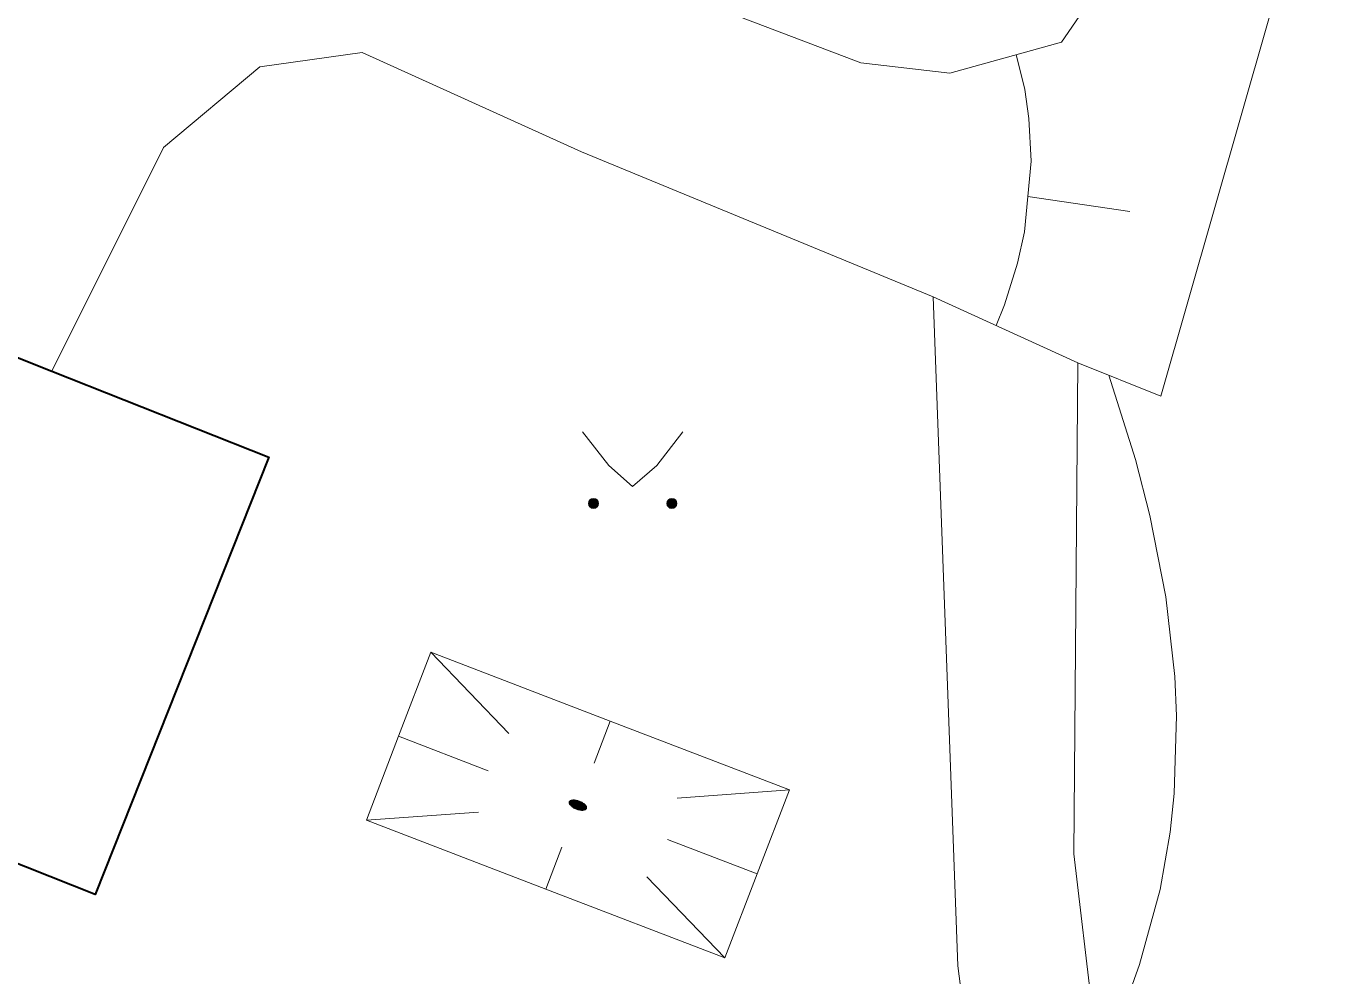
# Model space of a CAD drawing. Extents: x 1000 to 4000, y -5000 to -1000.
# Drawn here: x 1555.3 to 1580.39, y -4145.73 to -4127.3 of the extents above; entities that cross this region are included whole.
import ezdxf

# ---------------------------------------------------------------- set-up
doc = ezdxf.new("R2010")
doc.units = 0
doc.header["$MEASUREMENT"] = 0
for name, color, linetype in [('СЛОЙ_24', 7, 'CONTINUOUS'), ('СЛОЙ_41', 7, 'CONTINUOUS'), ('СЛОЙ_50', 7, 'CONTINUOUS'), ('СЛОЙ_6', 7, 'CONTINUOUS'), ('СЛОЙ_7', 7, 'CONTINUOUS')]:
    doc.layers.add(name, color=color, linetype=linetype)

msp = doc.modelspace()

# ---------------------------------------------------------------- linework, layer by layer
at = {"layer": 'СЛОЙ_24', "color": 253, "linetype": 'Continuous', "lineweight": 0}
for points in [[(1575.712, -4133.839), (1577.317, -4134.481), (1585.102, -4107.306), (1585.503, -4106.101), (1586.466, -4105.218), (1587.47, -4104.777)], [(1560.854, -4118.641), (1560.63, -4120.239), (1561.106, -4121.716), (1561.868, -4122.84), (1563.794, -4124.967), (1566.764, -4126.212), (1571.499, -4128.018), (1573.224, -4128.219), (1575.391, -4127.617), (1576.635, -4125.81)], [(1555.803, -4133.995), (1557.969, -4129.662), (1559.843, -4128.099), (1561.828, -4127.817), (1566.082, -4129.744), (1572.903, -4132.554)], [(1572.903, -4132.554), (1575.712, -4133.839)], [(1575.07, -4158.613), (1573.385, -4145.527), (1572.903, -4132.554)], [(1577.478, -4158.934), (1575.632, -4143.359), (1575.712, -4133.839)]]:
    msp.add_lwpolyline(points, dxfattribs=at)
at = {"layer": 'СЛОЙ_41', "color": 253, "linetype": 'Continuous', "lineweight": 0}
for p, q in [((1566.1, -4135.175), (1566.61, -4135.825)), ((1568.05, -4135.175), (1567.54, -4135.825)), ((1566.61, -4135.825), (1567.07, -4136.235)), ((1567.54, -4135.825), (1567.07, -4136.235))]:
    msp.add_line(p, q, dxfattribs=at)
for centre in [(1566.314, -4136.563), (1567.835, -4136.563)]:
    msp.add_circle(centre, 0.0976, dxfattribs=at)
for points in [[(1566.218, -4136.582), (1566.216, -4136.563), (1566.218, -4136.544)], [(1566.223, -4136.6), (1566.218, -4136.544), (1566.223, -4136.526)], [(1566.218, -4136.582), (1566.218, -4136.544), (1566.223, -4136.6)], [(1566.232, -4136.617), (1566.223, -4136.526), (1566.232, -4136.509)], [(1566.223, -4136.6), (1566.223, -4136.526), (1566.232, -4136.617)], [(1566.245, -4136.632), (1566.232, -4136.509), (1566.245, -4136.494)], [(1566.232, -4136.617), (1566.232, -4136.509), (1566.245, -4136.632)], [(1566.259, -4136.644), (1566.245, -4136.494), (1566.259, -4136.482)], [(1566.245, -4136.632), (1566.245, -4136.494), (1566.259, -4136.644)], [(1566.276, -4136.653), (1566.259, -4136.482), (1566.276, -4136.473)], [(1566.259, -4136.644), (1566.259, -4136.482), (1566.276, -4136.653)], [(1566.295, -4136.659), (1566.276, -4136.473), (1566.295, -4136.467)], [(1566.276, -4136.653), (1566.276, -4136.473), (1566.295, -4136.659)], [(1566.314, -4136.661), (1566.295, -4136.467), (1566.314, -4136.465)], [(1566.295, -4136.659), (1566.295, -4136.467), (1566.314, -4136.661)], [(1567.739, -4136.582), (1567.737, -4136.563), (1567.739, -4136.544)], [(1567.744, -4136.6), (1567.739, -4136.544), (1567.744, -4136.526)], [(1567.739, -4136.582), (1567.739, -4136.544), (1567.744, -4136.6)], [(1567.753, -4136.617), (1567.744, -4136.526), (1567.753, -4136.509)], [(1567.744, -4136.6), (1567.744, -4136.526), (1567.753, -4136.617)], [(1567.766, -4136.632), (1567.753, -4136.509), (1567.766, -4136.494)], [(1567.753, -4136.617), (1567.753, -4136.509), (1567.766, -4136.632)], [(1567.78, -4136.644), (1567.766, -4136.494), (1567.78, -4136.482)], [(1567.766, -4136.632), (1567.766, -4136.494), (1567.78, -4136.644)], [(1567.797, -4136.653), (1567.78, -4136.482), (1567.797, -4136.473)], [(1567.78, -4136.644), (1567.78, -4136.482), (1567.797, -4136.653)], [(1567.816, -4136.659), (1567.797, -4136.473), (1567.816, -4136.467)], [(1567.797, -4136.653), (1567.797, -4136.473), (1567.816, -4136.659)], [(1567.835, -4136.661), (1567.816, -4136.467), (1567.835, -4136.465)], [(1567.816, -4136.659), (1567.816, -4136.467), (1567.835, -4136.661)]]:
    msp.add_solid(points, dxfattribs=at)
at = {"layer": 'СЛОЙ_41', "color": 253, "linetype": 'Continuous', "lineweight": 0, "extrusion": (0, 0, -1)}
for points in [[(-1566.314, -4136.661), (-1566.314, -4136.465), (-1566.333, -4136.659)], [(-1566.333, -4136.659), (-1566.314, -4136.465), (-1566.333, -4136.467)], [(-1566.333, -4136.659), (-1566.333, -4136.467), (-1566.351, -4136.653)], [(-1566.351, -4136.653), (-1566.333, -4136.467), (-1566.351, -4136.473)], [(-1566.351, -4136.653), (-1566.351, -4136.473), (-1566.368, -4136.644)], [(-1566.368, -4136.644), (-1566.351, -4136.473), (-1566.368, -4136.482)], [(-1566.368, -4136.644), (-1566.368, -4136.482), (-1566.383, -4136.632)], [(-1566.383, -4136.632), (-1566.368, -4136.482), (-1566.383, -4136.494)], [(-1566.383, -4136.632), (-1566.383, -4136.494), (-1566.395, -4136.617)], [(-1566.395, -4136.617), (-1566.383, -4136.494), (-1566.395, -4136.509)], [(-1566.395, -4136.617), (-1566.395, -4136.509), (-1566.404, -4136.6)], [(-1566.404, -4136.6), (-1566.395, -4136.509), (-1566.404, -4136.526)], [(-1566.404, -4136.6), (-1566.404, -4136.526), (-1566.409, -4136.582)], [(-1566.409, -4136.582), (-1566.404, -4136.526), (-1566.409, -4136.544)], [(-1566.409, -4136.582), (-1566.409, -4136.544), (-1566.411, -4136.563)], [(-1567.835, -4136.661), (-1567.835, -4136.465), (-1567.854, -4136.659)], [(-1567.854, -4136.659), (-1567.835, -4136.465), (-1567.854, -4136.467)], [(-1567.854, -4136.659), (-1567.854, -4136.467), (-1567.872, -4136.653)], [(-1567.872, -4136.653), (-1567.854, -4136.467), (-1567.872, -4136.473)], [(-1567.872, -4136.653), (-1567.872, -4136.473), (-1567.889, -4136.644)], [(-1567.889, -4136.644), (-1567.872, -4136.473), (-1567.889, -4136.482)], [(-1567.889, -4136.644), (-1567.889, -4136.482), (-1567.904, -4136.632)], [(-1567.904, -4136.632), (-1567.889, -4136.482), (-1567.904, -4136.494)], [(-1567.904, -4136.632), (-1567.904, -4136.494), (-1567.916, -4136.617)], [(-1567.916, -4136.617), (-1567.904, -4136.494), (-1567.916, -4136.509)], [(-1567.916, -4136.617), (-1567.916, -4136.509), (-1567.925, -4136.6)], [(-1567.925, -4136.6), (-1567.916, -4136.509), (-1567.925, -4136.526)], [(-1567.925, -4136.6), (-1567.925, -4136.526), (-1567.93, -4136.582)], [(-1567.93, -4136.582), (-1567.925, -4136.526), (-1567.93, -4136.544)], [(-1567.93, -4136.582), (-1567.93, -4136.544), (-1567.932, -4136.563)]]:
    msp.add_solid(points, dxfattribs=at)
at = {"layer": 'СЛОЙ_50', "color": 253, "linetype": 'Continuous', "lineweight": 0}
for points in [[(1574.516, -4127.86), (1574.682, -4128.539), (1574.76, -4129.095), (1574.803, -4129.924), (1574.74, -4130.611), (1574.678, -4131.299), (1574.542, -4131.906), (1574.286, -4132.71), (1574.125, -4133.111), (1574.124, -4133.113)], [(1574.74, -4130.611), (1576.719, -4130.902)], [(1576.561, -4146.47), (1576.909, -4145.507), (1577.305, -4144.051), (1577.5, -4142.935), (1577.58, -4142.188), (1577.624, -4140.683), (1577.59, -4139.922), (1577.416, -4138.377), (1577.107, -4136.794), (1576.83, -4135.714), (1576.31, -4134.078)]]:
    msp.add_lwpolyline(points, dxfattribs=at)
at = {"layer": 'СЛОЙ_6', "color": 253, "linetype": 'Continuous', "lineweight": 40}
for points in [[(1560.854, -4118.641), (1553.434, -4115.7), (1550.799, -4122.346), (1550.209, -4123.833), (1549.024, -4126.822), (1547.935, -4126.39), (1546.398, -4130.265), (1554.198, -4133.358), (1555.803, -4133.995)], [(1555.803, -4133.995), (1560.013, -4135.664), (1556.649, -4144.148), (1545.486, -4139.721)]]:
    msp.add_lwpolyline(points, dxfattribs=at)
at = {"layer": 'СЛОЙ_7', "color": 253, "linetype": 'Continuous', "lineweight": 0}
for p, q in [((1562.533, -4141.078), (1563.157, -4139.449)), ((1563.157, -4139.449), (1564.67, -4141.023)), ((1563.157, -4139.449), (1566.638, -4140.785)), ((1566.638, -4140.785), (1566.325, -4141.602)), ((1566.638, -4140.785), (1570.113, -4142.119)), ((1561.909, -4142.706), (1562.533, -4141.078)), ((1562.533, -4141.078), (1564.272, -4141.746)), ((1570.113, -4142.119), (1567.937, -4142.276)), ((1569.487, -4143.748), (1570.113, -4142.119)), ((1566.177, -4142.478), (1566.177, -4142.478)), ((1561.909, -4142.706), (1564.084, -4142.553)), ((1561.909, -4142.706), (1565.388, -4144.041)), ((1565.388, -4144.041), (1565.698, -4143.227)), ((1569.487, -4143.748), (1567.75, -4143.08)), ((1568.862, -4145.373), (1567.349, -4143.805)), ((1568.862, -4145.373), (1569.487, -4143.748)), ((1565.388, -4144.041), (1568.862, -4145.373))]:
    msp.add_line(p, q, dxfattribs=at)
for centre, radius, start, end in [((1565.882, -4142.364), 0.0419, 159.3744, 182.3985), ((1565.899, -4142.363), 0.0583, 182.7087, 201.192), ((1565.882, -4142.365), 0.0419, 135.6082, 158.6323), ((1565.932, -4142.351), 0.0937, 201.0548, 214.536), ((1565.894, -4142.377), 0.0583, 116.8147, 135.2981), ((1565.977, -4142.32), 0.148, 214.3413, 224.2702), ((1565.91, -4142.408), 0.0937, 103.4707, 116.952), ((1566.026, -4142.273), 0.216, 224.1325, 231.8479), ((1565.923, -4142.461), 0.148, 93.7365, 103.6654), ((1566.07, -4142.219), 0.286, 231.7598, 238.1546), ((1565.928, -4142.529), 0.216, 86.1588, 93.8743), ((1566.1, -4142.169), 0.344, 238.0957, 243.7488), ((1565.924, -4142.599), 0.286, 79.8521, 86.2469), ((1566.115, -4142.14), 0.377, 243.7044, 249.0234), ((1565.914, -4142.656), 0.344, 74.2579, 79.911), ((1565.905, -4142.687), 0.377, 68.9833, 74.3024), ((1565.905, -4142.687), 0.377, 63.7044, 69.0234), ((1565.92, -4142.658), 0.344, 58.0957, 63.7488), ((1565.951, -4142.609), 0.286, 51.7598, 58.1546), ((1565.995, -4142.554), 0.216, 44.1325, 51.8479), ((1566.044, -4142.507), 0.148, 34.3413, 44.2702), ((1566.089, -4142.477), 0.0937, 21.0548, 34.536), ((1566.139, -4142.463), 0.0419, 315.6082, 338.6323), ((1566.122, -4142.464), 0.0583, 2.7087, 21.192), ((1566.138, -4142.463), 0.0419, 339.3744, 2.3985), ((1566.115, -4142.14), 0.377, 248.9833, 254.3024), ((1566.107, -4142.172), 0.344, 254.2579, 259.911), ((1566.097, -4142.229), 0.286, 259.8521, 266.2469), ((1566.093, -4142.299), 0.216, 266.1588, 273.8743), ((1566.098, -4142.367), 0.148, 273.7365, 283.6654), ((1566.111, -4142.42), 0.0937, 283.4707, 296.952), ((1566.127, -4142.451), 0.0583, 296.8147, 315.2981)]:
    msp.add_arc(centre, radius, start, end, dxfattribs=at)
for points in [[(1565.841, -4142.368), (1565.84, -4142.363), (1565.841, -4142.361)], [(1565.84, -4142.366), (1565.84, -4142.366), (1565.84, -4142.363)], [(1565.84, -4142.366), (1565.84, -4142.363), (1565.841, -4142.368)], [(1565.842, -4142.375), (1565.841, -4142.357), (1565.842, -4142.355)], [(1565.841, -4142.372), (1565.841, -4142.359), (1565.841, -4142.357)], [(1565.841, -4142.372), (1565.841, -4142.357), (1565.841, -4142.373)], [(1565.841, -4142.373), (1565.841, -4142.357), (1565.841, -4142.357)], [(1565.841, -4142.373), (1565.841, -4142.357), (1565.842, -4142.375)], [(1565.841, -4142.37), (1565.841, -4142.361), (1565.841, -4142.359)], [(1565.841, -4142.37), (1565.841, -4142.359), (1565.841, -4142.37)], [(1565.841, -4142.37), (1565.841, -4142.359), (1565.841, -4142.359)], [(1565.841, -4142.37), (1565.841, -4142.359), (1565.841, -4142.372)], [(1565.841, -4142.368), (1565.841, -4142.361), (1565.841, -4142.368)], [(1565.841, -4142.368), (1565.841, -4142.361), (1565.841, -4142.361)], [(1565.841, -4142.368), (1565.841, -4142.361), (1565.841, -4142.37)], [(1565.843, -4142.379), (1565.842, -4142.353), (1565.843, -4142.351)], [(1565.842, -4142.377), (1565.842, -4142.355), (1565.842, -4142.353)], [(1565.842, -4142.377), (1565.842, -4142.353), (1565.842, -4142.377)], [(1565.842, -4142.377), (1565.842, -4142.353), (1565.842, -4142.353)], [(1565.842, -4142.377), (1565.842, -4142.353), (1565.843, -4142.379)], [(1565.842, -4142.375), (1565.842, -4142.355), (1565.842, -4142.375)], [(1565.842, -4142.375), (1565.842, -4142.355), (1565.842, -4142.355)], [(1565.842, -4142.375), (1565.842, -4142.355), (1565.842, -4142.377)], [(1565.843, -4142.382), (1565.843, -4142.351), (1565.843, -4142.349)], [(1565.843, -4142.382), (1565.843, -4142.349), (1565.844, -4142.382)], [(1565.844, -4142.382), (1565.843, -4142.349), (1565.844, -4142.349)], [(1565.843, -4142.379), (1565.843, -4142.351), (1565.843, -4142.38)], [(1565.843, -4142.38), (1565.843, -4142.351), (1565.843, -4142.351)], [(1565.843, -4142.38), (1565.843, -4142.351), (1565.843, -4142.382)], [(1565.845, -4142.387), (1565.844, -4142.347), (1565.845, -4142.345)], [(1565.844, -4142.384), (1565.844, -4142.349), (1565.844, -4142.347)], [(1565.844, -4142.384), (1565.844, -4142.347), (1565.844, -4142.385)], [(1565.844, -4142.385), (1565.844, -4142.347), (1565.844, -4142.347)], [(1565.844, -4142.385), (1565.844, -4142.347), (1565.845, -4142.387)], [(1565.844, -4142.382), (1565.844, -4142.349), (1565.844, -4142.384)], [(1565.846, -4142.389), (1565.845, -4142.345), (1565.846, -4142.343)], [(1565.845, -4142.387), (1565.845, -4142.345), (1565.845, -4142.387)], [(1565.845, -4142.387), (1565.845, -4142.345), (1565.845, -4142.345)], [(1565.845, -4142.387), (1565.845, -4142.345), (1565.846, -4142.389)], [(1565.847, -4142.392), (1565.846, -4142.343), (1565.847, -4142.341)], [(1565.846, -4142.389), (1565.846, -4142.343), (1565.846, -4142.389)], [(1565.846, -4142.389), (1565.846, -4142.343), (1565.846, -4142.343)], [(1565.846, -4142.389), (1565.846, -4142.343), (1565.847, -4142.392)], [(1565.847, -4142.392), (1565.847, -4142.341), (1565.848, -4142.392)], [(1565.848, -4142.392), (1565.847, -4142.341), (1565.848, -4142.341)], [(1565.849, -4142.394), (1565.848, -4142.341), (1565.849, -4142.34)], [(1565.848, -4142.392), (1565.848, -4142.341), (1565.849, -4142.394)], [(1565.85, -4142.397), (1565.849, -4142.339), (1565.85, -4142.338)], [(1565.849, -4142.394), (1565.849, -4142.34), (1565.849, -4142.339)], [(1565.849, -4142.394), (1565.849, -4142.339), (1565.85, -4142.397)], [(1565.849, -4142.394), (1565.849, -4142.34), (1565.849, -4142.394)], [(1565.852, -4142.399), (1565.85, -4142.338), (1565.852, -4142.336)], [(1565.85, -4142.397), (1565.85, -4142.338), (1565.85, -4142.397)], [(1565.85, -4142.397), (1565.85, -4142.338), (1565.85, -4142.338)], [(1565.85, -4142.397), (1565.85, -4142.338), (1565.852, -4142.399)], [(1565.853, -4142.402), (1565.852, -4142.336), (1565.853, -4142.335)], [(1565.852, -4142.399), (1565.852, -4142.336), (1565.852, -4142.399)], [(1565.852, -4142.399), (1565.852, -4142.336), (1565.852, -4142.336)], [(1565.852, -4142.399), (1565.852, -4142.336), (1565.853, -4142.402)], [(1565.855, -4142.404), (1565.853, -4142.334), (1565.855, -4142.333)], [(1565.853, -4142.402), (1565.853, -4142.335), (1565.853, -4142.334)], [(1565.853, -4142.402), (1565.853, -4142.334), (1565.855, -4142.404)], [(1565.853, -4142.402), (1565.853, -4142.335), (1565.853, -4142.402)], [(1565.857, -4142.407), (1565.855, -4142.333), (1565.857, -4142.332)], [(1565.855, -4142.404), (1565.855, -4142.333), (1565.855, -4142.405)], [(1565.855, -4142.405), (1565.855, -4142.333), (1565.855, -4142.333)], [(1565.855, -4142.405), (1565.855, -4142.333), (1565.857, -4142.407)], [(1565.859, -4142.409), (1565.857, -4142.331), (1565.859, -4142.33)], [(1565.857, -4142.407), (1565.857, -4142.332), (1565.857, -4142.331)], [(1565.857, -4142.407), (1565.857, -4142.331), (1565.859, -4142.409)], [(1565.857, -4142.407), (1565.857, -4142.332), (1565.857, -4142.407)], [(1565.861, -4142.412), (1565.859, -4142.33), (1565.861, -4142.329)], [(1565.859, -4142.409), (1565.859, -4142.33), (1565.859, -4142.41)], [(1565.859, -4142.41), (1565.859, -4142.33), (1565.859, -4142.33)], [(1565.859, -4142.41), (1565.859, -4142.33), (1565.861, -4142.412)], [(1565.863, -4142.415), (1565.861, -4142.329), (1565.863, -4142.327)], [(1565.861, -4142.412), (1565.861, -4142.329), (1565.861, -4142.412)], [(1565.861, -4142.412), (1565.861, -4142.329), (1565.861, -4142.329)], [(1565.861, -4142.412), (1565.861, -4142.329), (1565.863, -4142.415)], [(1565.865, -4142.417), (1565.863, -4142.327), (1565.865, -4142.326)], [(1565.863, -4142.415), (1565.863, -4142.327), (1565.863, -4142.415)], [(1565.863, -4142.415), (1565.863, -4142.327), (1565.863, -4142.327)], [(1565.863, -4142.415), (1565.863, -4142.327), (1565.865, -4142.417)], [(1565.867, -4142.42), (1565.865, -4142.326), (1565.867, -4142.325)], [(1565.865, -4142.417), (1565.865, -4142.326), (1565.865, -4142.417)], [(1565.865, -4142.417), (1565.865, -4142.326), (1565.865, -4142.326)], [(1565.865, -4142.417), (1565.865, -4142.326), (1565.867, -4142.42)], [(1565.869, -4142.422), (1565.867, -4142.325), (1565.869, -4142.324)], [(1565.867, -4142.42), (1565.867, -4142.325), (1565.867, -4142.42)], [(1565.867, -4142.42), (1565.867, -4142.325), (1565.867, -4142.325)], [(1565.867, -4142.42), (1565.867, -4142.325), (1565.869, -4142.422)], [(1565.87, -4142.422), (1565.869, -4142.324), (1565.87, -4142.323)], [(1565.869, -4142.422), (1565.869, -4142.324), (1565.87, -4142.422)], [(1565.872, -4142.425), (1565.87, -4142.323), (1565.872, -4142.322)], [(1565.87, -4142.422), (1565.87, -4142.323), (1565.872, -4142.425)], [(1565.874, -4142.427), (1565.872, -4142.322), (1565.874, -4142.321)], [(1565.872, -4142.425), (1565.872, -4142.322), (1565.872, -4142.425)], [(1565.872, -4142.425), (1565.872, -4142.322), (1565.872, -4142.322)], [(1565.872, -4142.425), (1565.872, -4142.322), (1565.874, -4142.427)], [(1565.874, -4142.427), (1565.874, -4142.321), (1565.875, -4142.427)], [(1565.875, -4142.427), (1565.874, -4142.321), (1565.875, -4142.321)], [(1565.877, -4142.43), (1565.875, -4142.321), (1565.877, -4142.32)], [(1565.875, -4142.427), (1565.875, -4142.321), (1565.877, -4142.43)], [(1565.88, -4142.432), (1565.877, -4142.32), (1565.88, -4142.319)], [(1565.877, -4142.43), (1565.877, -4142.32), (1565.877, -4142.43)], [(1565.877, -4142.43), (1565.877, -4142.32), (1565.877, -4142.32)], [(1565.877, -4142.43), (1565.877, -4142.32), (1565.88, -4142.432)], [(1565.88, -4142.432), (1565.88, -4142.319), (1565.88, -4142.433)], [(1565.88, -4142.433), (1565.88, -4142.319), (1565.88, -4142.319)], [(1565.88, -4142.433), (1565.88, -4142.319), (1565.882, -4142.435)], [(1565.882, -4142.435), (1565.88, -4142.319), (1565.882, -4142.319)], [(1565.883, -4142.435), (1565.882, -4142.319), (1565.883, -4142.318)], [(1565.882, -4142.435), (1565.882, -4142.319), (1565.883, -4142.435)], [(1565.883, -4142.435), (1565.883, -4142.318), (1565.885, -4142.437)], [(1565.885, -4142.437), (1565.883, -4142.318), (1565.885, -4142.318)], [(1565.885, -4142.437), (1565.885, -4142.318), (1565.886, -4142.438)], [(1565.886, -4142.438), (1565.885, -4142.318), (1565.886, -4142.318)], [(1565.888, -4142.44), (1565.886, -4142.318), (1565.888, -4142.317)], [(1565.886, -4142.438), (1565.886, -4142.318), (1565.888, -4142.44)], [(1565.891, -4142.442), (1565.888, -4142.317), (1565.891, -4142.316)], [(1565.888, -4142.44), (1565.888, -4142.317), (1565.888, -4142.44)], [(1565.888, -4142.44), (1565.888, -4142.317), (1565.888, -4142.317)], [(1565.888, -4142.44), (1565.888, -4142.317), (1565.891, -4142.442)], [(1565.891, -4142.442), (1565.891, -4142.316), (1565.891, -4142.442)], [(1565.891, -4142.442), (1565.891, -4142.316), (1565.891, -4142.316)], [(1565.891, -4142.442), (1565.891, -4142.316), (1565.894, -4142.445)], [(1565.894, -4142.445), (1565.891, -4142.316), (1565.894, -4142.316)], [(1565.894, -4142.445), (1565.894, -4142.316), (1565.895, -4142.445)], [(1565.895, -4142.445), (1565.894, -4142.316), (1565.895, -4142.316)], [(1565.897, -4142.447), (1565.895, -4142.316), (1565.897, -4142.315)], [(1565.895, -4142.445), (1565.895, -4142.316), (1565.897, -4142.447)], [(1565.897, -4142.447), (1565.897, -4142.315), (1565.898, -4142.447)], [(1565.898, -4142.447), (1565.897, -4142.315), (1565.898, -4142.315)], [(1565.901, -4142.449), (1565.898, -4142.315), (1565.901, -4142.314)], [(1565.898, -4142.447), (1565.898, -4142.315), (1565.901, -4142.449)], [(1565.901, -4142.449), (1565.901, -4142.314), (1565.901, -4142.45)], [(1565.901, -4142.45), (1565.901, -4142.314), (1565.901, -4142.314)], [(1565.901, -4142.45), (1565.901, -4142.314), (1565.904, -4142.452)], [(1565.904, -4142.452), (1565.901, -4142.314), (1565.904, -4142.314)], [(1565.904, -4142.452), (1565.904, -4142.314), (1565.904, -4142.452)], [(1565.904, -4142.452), (1565.904, -4142.314), (1565.904, -4142.314)], [(1565.904, -4142.452), (1565.904, -4142.314), (1565.907, -4142.454)], [(1565.907, -4142.454), (1565.904, -4142.314), (1565.907, -4142.314)], [(1565.907, -4142.454), (1565.907, -4142.314), (1565.908, -4142.454)], [(1565.908, -4142.454), (1565.907, -4142.314), (1565.908, -4142.314)], [(1565.911, -4142.457), (1565.908, -4142.314), (1565.911, -4142.313)], [(1565.908, -4142.454), (1565.908, -4142.314), (1565.911, -4142.457)], [(1565.911, -4142.457), (1565.911, -4142.313), (1565.911, -4142.457)], [(1565.911, -4142.457), (1565.911, -4142.313), (1565.911, -4142.313)], [(1565.911, -4142.457), (1565.911, -4142.313), (1565.914, -4142.459)], [(1565.914, -4142.459), (1565.911, -4142.313), (1565.914, -4142.313)], [(1565.914, -4142.459), (1565.914, -4142.313), (1565.915, -4142.459)], [(1565.915, -4142.459), (1565.914, -4142.313), (1565.915, -4142.313)], [(1565.915, -4142.459), (1565.915, -4142.313), (1565.918, -4142.461)], [(1565.918, -4142.461), (1565.915, -4142.313), (1565.918, -4142.313)], [(1565.918, -4142.461), (1565.918, -4142.313), (1565.918, -4142.461)], [(1565.918, -4142.461), (1565.918, -4142.313), (1565.918, -4142.313)], [(1565.918, -4142.461), (1565.918, -4142.313), (1565.922, -4142.463)], [(1565.922, -4142.463), (1565.918, -4142.313), (1565.922, -4142.313)], [(1565.922, -4142.463), (1565.922, -4142.313), (1565.922, -4142.464)], [(1565.922, -4142.464), (1565.922, -4142.313), (1565.922, -4142.313)], [(1565.922, -4142.464), (1565.922, -4142.313), (1565.925, -4142.466)], [(1565.925, -4142.466), (1565.922, -4142.313), (1565.925, -4142.313)], [(1565.925, -4142.466), (1565.925, -4142.313), (1565.926, -4142.466)], [(1565.926, -4142.466), (1565.925, -4142.313), (1565.926, -4142.313)], [(1565.926, -4142.466), (1565.926, -4142.313), (1565.929, -4142.468)], [(1565.929, -4142.468), (1565.926, -4142.313), (1565.929, -4142.313)], [(1565.929, -4142.468), (1565.929, -4142.313), (1565.929, -4142.468)], [(1565.929, -4142.468), (1565.929, -4142.313), (1565.929, -4142.313)], [(1565.929, -4142.468), (1565.929, -4142.313), (1565.933, -4142.47)], [(1565.933, -4142.47), (1565.933, -4142.313), (1565.933, -4142.47)], [(1565.933, -4142.47), (1565.933, -4142.313), (1565.937, -4142.472)], [(1565.937, -4142.472), (1565.937, -4142.313), (1565.937, -4142.472)], [(1565.937, -4142.472), (1565.937, -4142.313), (1565.94, -4142.474)], [(1565.94, -4142.474), (1565.94, -4142.313), (1565.941, -4142.474)], [(1565.941, -4142.474), (1565.941, -4142.313), (1565.944, -4142.476)], [(1565.944, -4142.476), (1565.944, -4142.313), (1565.945, -4142.476)], [(1565.945, -4142.476), (1565.945, -4142.313), (1565.948, -4142.478)], [(1565.948, -4142.478), (1565.948, -4142.314), (1565.949, -4142.478)], [(1565.949, -4142.478), (1565.949, -4142.314), (1565.952, -4142.48)], [(1565.952, -4142.48), (1565.952, -4142.314), (1565.953, -4142.48)], [(1565.953, -4142.48), (1565.953, -4142.314), (1565.956, -4142.482)], [(1565.956, -4142.482), (1565.956, -4142.314), (1565.957, -4142.482)], [(1565.957, -4142.482), (1565.957, -4142.314), (1565.961, -4142.484)], [(1565.961, -4142.484), (1565.961, -4142.315), (1565.961, -4142.484)], [(1565.961, -4142.484), (1565.961, -4142.315), (1565.965, -4142.486)], [(1565.965, -4142.486), (1565.965, -4142.315), (1565.965, -4142.486)], [(1565.965, -4142.486), (1565.965, -4142.315), (1565.969, -4142.487)], [(1565.969, -4142.487), (1565.969, -4142.316), (1565.969, -4142.488)], [(1565.969, -4142.488), (1565.969, -4142.316), (1565.973, -4142.489)], [(1565.973, -4142.489), (1565.973, -4142.317), (1565.973, -4142.489)], [(1565.973, -4142.489), (1565.973, -4142.317), (1565.977, -4142.491)], [(1565.977, -4142.491), (1565.977, -4142.318), (1565.977, -4142.491)], [(1565.977, -4142.491), (1565.977, -4142.318), (1565.981, -4142.492)], [(1565.981, -4142.492), (1565.981, -4142.318), (1565.982, -4142.493)], [(1565.982, -4142.493), (1565.982, -4142.318), (1565.986, -4142.494)], [(1565.986, -4142.494), (1565.986, -4142.319), (1565.986, -4142.494)], [(1565.986, -4142.494), (1565.986, -4142.319), (1565.99, -4142.496)], [(1565.99, -4142.496), (1565.99, -4142.32), (1565.99, -4142.496)], [(1565.99, -4142.496), (1565.99, -4142.32), (1565.994, -4142.497)], [(1565.994, -4142.497), (1565.994, -4142.321), (1565.994, -4142.497)], [(1565.994, -4142.497), (1565.994, -4142.321), (1565.998, -4142.498)], [(1565.998, -4142.498), (1565.998, -4142.322), (1565.999, -4142.499)], [(1565.999, -4142.499), (1565.999, -4142.322), (1566.003, -4142.5)], [(1566.003, -4142.5), (1566.003, -4142.323), (1566.003, -4142.5)], [(1566.003, -4142.5), (1566.003, -4142.323), (1566.007, -4142.501)], [(1566.007, -4142.501), (1566.007, -4142.324), (1566.007, -4142.501)], [(1566.007, -4142.501), (1566.007, -4142.325), (1566.011, -4142.502)], [(1566.011, -4142.502), (1566.011, -4142.326), (1566.012, -4142.503)], [(1566.012, -4142.503), (1566.012, -4142.326), (1566.015, -4142.504)], [(1566.015, -4142.504), (1566.015, -4142.327), (1566.016, -4142.504)], [(1566.016, -4142.504), (1566.016, -4142.327), (1566.02, -4142.505)], [(1566.02, -4142.505), (1566.02, -4142.328), (1566.02, -4142.505)], [(1566.02, -4142.505), (1566.02, -4142.328), (1566.024, -4142.506)], [(1566.024, -4142.506), (1566.024, -4142.33), (1566.024, -4142.506)], [(1566.024, -4142.506), (1566.024, -4142.33), (1566.028, -4142.507)], [(1566.028, -4142.507), (1566.028, -4142.331), (1566.029, -4142.507)], [(1566.029, -4142.507), (1566.029, -4142.331), (1566.033, -4142.508)], [(1566.033, -4142.508), (1566.033, -4142.333), (1566.033, -4142.508)], [(1566.033, -4142.508), (1566.033, -4142.333), (1566.037, -4142.509)], [(1566.037, -4142.509), (1566.037, -4142.334), (1566.037, -4142.509)], [(1566.037, -4142.509), (1566.037, -4142.334), (1566.041, -4142.51)], [(1566.041, -4142.51), (1566.041, -4142.336), (1566.041, -4142.51)], [(1566.041, -4142.51), (1566.041, -4142.336), (1566.045, -4142.51)], [(1566.045, -4142.51), (1566.045, -4142.337), (1566.046, -4142.51)], [(1566.046, -4142.51), (1566.046, -4142.338), (1566.049, -4142.511)], [(1566.049, -4142.511), (1566.049, -4142.339), (1566.05, -4142.511)], [(1566.05, -4142.511), (1566.05, -4142.339), (1566.054, -4142.512)], [(1566.054, -4142.512), (1566.054, -4142.341), (1566.054, -4142.512)], [(1566.054, -4142.512), (1566.054, -4142.341), (1566.058, -4142.512)], [(1566.058, -4142.512), (1566.058, -4142.343), (1566.058, -4142.512)], [(1566.058, -4142.512), (1566.058, -4142.343), (1566.062, -4142.513)], [(1566.062, -4142.513), (1566.062, -4142.345), (1566.062, -4142.513)], [(1566.062, -4142.513), (1566.062, -4142.345), (1566.066, -4142.513)], [(1566.066, -4142.513), (1566.066, -4142.346), (1566.066, -4142.513)], [(1566.066, -4142.513), (1566.066, -4142.347), (1566.07, -4142.514)], [(1566.07, -4142.514), (1566.07, -4142.348), (1566.07, -4142.514)], [(1566.07, -4142.514), (1566.07, -4142.349), (1566.074, -4142.514)], [(1566.074, -4142.514), (1566.074, -4142.35), (1566.074, -4142.514)], [(1566.074, -4142.514), (1566.074, -4142.351), (1566.078, -4142.515)], [(1566.078, -4142.515), (1566.078, -4142.352), (1566.078, -4142.515)], [(1566.078, -4142.515), (1566.078, -4142.353), (1566.082, -4142.515)], [(1566.082, -4142.515), (1566.082, -4142.354), (1566.082, -4142.515)], [(1566.082, -4142.515), (1566.082, -4142.355), (1566.086, -4142.515)], [(1566.086, -4142.515), (1566.086, -4142.356), (1566.086, -4142.515)], [(1566.086, -4142.515), (1566.086, -4142.357), (1566.089, -4142.515)], [(1566.089, -4142.515), (1566.089, -4142.359), (1566.09, -4142.515)], [(1566.09, -4142.515), (1566.09, -4142.359), (1566.093, -4142.515)]]:
    msp.add_solid(points, dxfattribs=at)
at = {"layer": 'СЛОЙ_7', "color": 253, "linetype": 'Continuous', "lineweight": 0, "extrusion": (0, 0, -1)}
for points in [[(-1565.933, -4142.47), (-1565.929, -4142.313), (-1565.933, -4142.313)], [(-1565.933, -4142.47), (-1565.933, -4142.313), (-1565.933, -4142.313)], [(-1565.937, -4142.472), (-1565.933, -4142.313), (-1565.937, -4142.313)], [(-1565.937, -4142.472), (-1565.937, -4142.313), (-1565.937, -4142.313)], [(-1565.94, -4142.474), (-1565.937, -4142.313), (-1565.94, -4142.313)], [(-1565.941, -4142.474), (-1565.94, -4142.313), (-1565.941, -4142.313)], [(-1565.944, -4142.476), (-1565.941, -4142.313), (-1565.944, -4142.313)], [(-1565.945, -4142.476), (-1565.944, -4142.313), (-1565.945, -4142.313)], [(-1565.948, -4142.478), (-1565.945, -4142.313), (-1565.948, -4142.314)], [(-1565.949, -4142.478), (-1565.948, -4142.314), (-1565.949, -4142.314)], [(-1565.952, -4142.48), (-1565.949, -4142.314), (-1565.952, -4142.314)], [(-1565.953, -4142.48), (-1565.952, -4142.314), (-1565.953, -4142.314)], [(-1565.956, -4142.482), (-1565.953, -4142.314), (-1565.956, -4142.314)], [(-1565.957, -4142.482), (-1565.956, -4142.314), (-1565.957, -4142.314)], [(-1565.961, -4142.484), (-1565.957, -4142.314), (-1565.961, -4142.315)], [(-1565.961, -4142.484), (-1565.961, -4142.315), (-1565.961, -4142.315)], [(-1565.965, -4142.486), (-1565.961, -4142.315), (-1565.965, -4142.315)], [(-1565.965, -4142.486), (-1565.965, -4142.315), (-1565.965, -4142.315)], [(-1565.969, -4142.487), (-1565.965, -4142.315), (-1565.969, -4142.316)], [(-1565.969, -4142.488), (-1565.969, -4142.316), (-1565.969, -4142.316)], [(-1565.973, -4142.489), (-1565.969, -4142.316), (-1565.973, -4142.317)], [(-1565.973, -4142.489), (-1565.973, -4142.317), (-1565.973, -4142.317)], [(-1565.977, -4142.491), (-1565.973, -4142.317), (-1565.977, -4142.318)], [(-1565.977, -4142.491), (-1565.977, -4142.318), (-1565.977, -4142.318)], [(-1565.981, -4142.492), (-1565.977, -4142.318), (-1565.981, -4142.318)], [(-1565.982, -4142.493), (-1565.981, -4142.318), (-1565.982, -4142.318)], [(-1565.986, -4142.494), (-1565.982, -4142.318), (-1565.986, -4142.319)], [(-1565.986, -4142.494), (-1565.986, -4142.319), (-1565.986, -4142.319)], [(-1565.99, -4142.496), (-1565.986, -4142.319), (-1565.99, -4142.32)], [(-1565.99, -4142.496), (-1565.99, -4142.32), (-1565.99, -4142.32)], [(-1565.994, -4142.497), (-1565.99, -4142.32), (-1565.994, -4142.321)], [(-1565.994, -4142.497), (-1565.994, -4142.321), (-1565.994, -4142.321)], [(-1565.998, -4142.498), (-1565.994, -4142.321), (-1565.998, -4142.322)], [(-1565.999, -4142.499), (-1565.998, -4142.322), (-1565.999, -4142.322)], [(-1566.003, -4142.5), (-1565.999, -4142.322), (-1566.003, -4142.323)], [(-1566.003, -4142.5), (-1566.003, -4142.323), (-1566.003, -4142.323)], [(-1566.007, -4142.501), (-1566.003, -4142.323), (-1566.007, -4142.324)], [(-1566.007, -4142.501), (-1566.007, -4142.324), (-1566.007, -4142.325)], [(-1566.011, -4142.502), (-1566.007, -4142.325), (-1566.011, -4142.326)], [(-1566.012, -4142.503), (-1566.011, -4142.326), (-1566.012, -4142.326)], [(-1566.015, -4142.504), (-1566.012, -4142.326), (-1566.015, -4142.327)], [(-1566.016, -4142.504), (-1566.015, -4142.327), (-1566.016, -4142.327)], [(-1566.02, -4142.505), (-1566.016, -4142.327), (-1566.02, -4142.328)], [(-1566.02, -4142.505), (-1566.02, -4142.328), (-1566.02, -4142.328)], [(-1566.024, -4142.506), (-1566.02, -4142.328), (-1566.024, -4142.33)], [(-1566.024, -4142.506), (-1566.024, -4142.33), (-1566.024, -4142.33)], [(-1566.028, -4142.507), (-1566.024, -4142.33), (-1566.028, -4142.331)], [(-1566.029, -4142.507), (-1566.028, -4142.331), (-1566.029, -4142.331)], [(-1566.033, -4142.508), (-1566.029, -4142.331), (-1566.033, -4142.333)], [(-1566.033, -4142.508), (-1566.033, -4142.333), (-1566.033, -4142.333)], [(-1566.037, -4142.509), (-1566.033, -4142.333), (-1566.037, -4142.334)], [(-1566.037, -4142.509), (-1566.037, -4142.334), (-1566.037, -4142.334)], [(-1566.041, -4142.51), (-1566.037, -4142.334), (-1566.041, -4142.336)], [(-1566.041, -4142.51), (-1566.041, -4142.336), (-1566.041, -4142.336)], [(-1566.045, -4142.51), (-1566.041, -4142.336), (-1566.045, -4142.337)], [(-1566.046, -4142.51), (-1566.045, -4142.337), (-1566.046, -4142.338)], [(-1566.049, -4142.511), (-1566.046, -4142.338), (-1566.049, -4142.339)], [(-1566.05, -4142.511), (-1566.049, -4142.339), (-1566.05, -4142.339)], [(-1566.054, -4142.512), (-1566.05, -4142.339), (-1566.054, -4142.341)], [(-1566.054, -4142.512), (-1566.054, -4142.341), (-1566.054, -4142.341)], [(-1566.058, -4142.512), (-1566.054, -4142.341), (-1566.058, -4142.343)], [(-1566.058, -4142.512), (-1566.058, -4142.343), (-1566.058, -4142.343)], [(-1566.062, -4142.513), (-1566.058, -4142.343), (-1566.062, -4142.345)], [(-1566.062, -4142.513), (-1566.062, -4142.345), (-1566.062, -4142.345)], [(-1566.066, -4142.513), (-1566.062, -4142.345), (-1566.066, -4142.346)], [(-1566.066, -4142.513), (-1566.066, -4142.346), (-1566.066, -4142.347)], [(-1566.07, -4142.514), (-1566.066, -4142.347), (-1566.07, -4142.348)], [(-1566.07, -4142.514), (-1566.07, -4142.348), (-1566.07, -4142.349)], [(-1566.074, -4142.514), (-1566.07, -4142.349), (-1566.074, -4142.35)], [(-1566.074, -4142.514), (-1566.074, -4142.35), (-1566.074, -4142.351)], [(-1566.078, -4142.515), (-1566.074, -4142.351), (-1566.078, -4142.352)], [(-1566.078, -4142.515), (-1566.078, -4142.352), (-1566.078, -4142.353)], [(-1566.082, -4142.515), (-1566.078, -4142.353), (-1566.082, -4142.354)], [(-1566.082, -4142.515), (-1566.082, -4142.354), (-1566.082, -4142.355)], [(-1566.086, -4142.515), (-1566.082, -4142.355), (-1566.086, -4142.356)], [(-1566.086, -4142.515), (-1566.086, -4142.356), (-1566.086, -4142.357)], [(-1566.089, -4142.515), (-1566.086, -4142.357), (-1566.089, -4142.359)], [(-1566.09, -4142.515), (-1566.089, -4142.359), (-1566.09, -4142.359)], [(-1566.093, -4142.515), (-1566.09, -4142.359), (-1566.093, -4142.361)], [(-1566.093, -4142.515), (-1566.093, -4142.361), (-1566.094, -4142.515)], [(-1566.094, -4142.515), (-1566.093, -4142.361), (-1566.094, -4142.361)], [(-1566.094, -4142.515), (-1566.094, -4142.361), (-1566.097, -4142.515)], [(-1566.097, -4142.515), (-1566.094, -4142.361), (-1566.097, -4142.363)], [(-1566.097, -4142.515), (-1566.097, -4142.363), (-1566.097, -4142.515)], [(-1566.097, -4142.515), (-1566.097, -4142.363), (-1566.097, -4142.363)], [(-1566.097, -4142.515), (-1566.097, -4142.363), (-1566.101, -4142.515)], [(-1566.101, -4142.515), (-1566.097, -4142.363), (-1566.101, -4142.365)], [(-1566.101, -4142.515), (-1566.101, -4142.365), (-1566.101, -4142.515)], [(-1566.101, -4142.515), (-1566.101, -4142.365), (-1566.101, -4142.365)], [(-1566.101, -4142.515), (-1566.101, -4142.365), (-1566.104, -4142.515)], [(-1566.104, -4142.515), (-1566.101, -4142.365), (-1566.104, -4142.367)], [(-1566.104, -4142.515), (-1566.104, -4142.367), (-1566.105, -4142.515)], [(-1566.105, -4142.515), (-1566.104, -4142.367), (-1566.105, -4142.368)], [(-1566.105, -4142.515), (-1566.105, -4142.368), (-1566.108, -4142.514)], [(-1566.108, -4142.514), (-1566.105, -4142.368), (-1566.108, -4142.37)], [(-1566.108, -4142.514), (-1566.108, -4142.37), (-1566.108, -4142.514)], [(-1566.108, -4142.514), (-1566.108, -4142.37), (-1566.108, -4142.37)], [(-1566.108, -4142.514), (-1566.108, -4142.37), (-1566.111, -4142.514)], [(-1566.111, -4142.514), (-1566.108, -4142.37), (-1566.111, -4142.372)], [(-1566.111, -4142.514), (-1566.111, -4142.372), (-1566.112, -4142.514)], [(-1566.112, -4142.514), (-1566.111, -4142.372), (-1566.112, -4142.372)], [(-1566.112, -4142.514), (-1566.112, -4142.372), (-1566.115, -4142.514)], [(-1566.115, -4142.514), (-1566.112, -4142.372), (-1566.115, -4142.374)], [(-1566.115, -4142.514), (-1566.115, -4142.374), (-1566.115, -4142.514)], [(-1566.115, -4142.514), (-1566.115, -4142.374), (-1566.115, -4142.375)], [(-1566.115, -4142.514), (-1566.115, -4142.375), (-1566.118, -4142.513)], [(-1566.118, -4142.513), (-1566.115, -4142.375), (-1566.118, -4142.377)], [(-1566.118, -4142.513), (-1566.118, -4142.377), (-1566.118, -4142.513)], [(-1566.118, -4142.513), (-1566.118, -4142.377), (-1566.118, -4142.377)], [(-1566.118, -4142.513), (-1566.118, -4142.377), (-1566.121, -4142.513)], [(-1566.121, -4142.513), (-1566.118, -4142.377), (-1566.121, -4142.379)], [(-1566.121, -4142.513), (-1566.121, -4142.379), (-1566.122, -4142.513)], [(-1566.122, -4142.513), (-1566.121, -4142.379), (-1566.122, -4142.379)], [(-1566.122, -4142.513), (-1566.122, -4142.379), (-1566.124, -4142.512)], [(-1566.124, -4142.512), (-1566.122, -4142.379), (-1566.124, -4142.382)], [(-1566.124, -4142.512), (-1566.124, -4142.382), (-1566.125, -4142.512)], [(-1566.125, -4142.512), (-1566.124, -4142.382), (-1566.125, -4142.382)], [(-1566.125, -4142.512), (-1566.125, -4142.382), (-1566.128, -4142.512)], [(-1566.128, -4142.512), (-1566.125, -4142.382), (-1566.128, -4142.384)], [(-1566.128, -4142.512), (-1566.128, -4142.384), (-1566.128, -4142.512)], [(-1566.128, -4142.512), (-1566.128, -4142.384), (-1566.128, -4142.384)], [(-1566.128, -4142.512), (-1566.128, -4142.384), (-1566.131, -4142.511)], [(-1566.131, -4142.511), (-1566.128, -4142.384), (-1566.131, -4142.386)], [(-1566.131, -4142.511), (-1566.131, -4142.386), (-1566.131, -4142.511)], [(-1566.131, -4142.511), (-1566.131, -4142.386), (-1566.131, -4142.387)], [(-1566.131, -4142.511), (-1566.131, -4142.387), (-1566.134, -4142.51)], [(-1566.134, -4142.51), (-1566.131, -4142.387), (-1566.134, -4142.389)], [(-1566.134, -4142.51), (-1566.134, -4142.389), (-1566.134, -4142.51)], [(-1566.134, -4142.51), (-1566.134, -4142.389), (-1566.134, -4142.389)], [(-1566.134, -4142.51), (-1566.134, -4142.389), (-1566.137, -4142.51)], [(-1566.137, -4142.51), (-1566.134, -4142.389), (-1566.137, -4142.391)], [(-1566.137, -4142.51), (-1566.137, -4142.391), (-1566.137, -4142.51)], [(-1566.137, -4142.51), (-1566.137, -4142.391), (-1566.137, -4142.392)], [(-1566.137, -4142.51), (-1566.137, -4142.392), (-1566.139, -4142.509)], [(-1566.139, -4142.509), (-1566.137, -4142.392), (-1566.139, -4142.394)], [(-1566.139, -4142.509), (-1566.139, -4142.394), (-1566.14, -4142.509)], [(-1566.14, -4142.509), (-1566.139, -4142.394), (-1566.14, -4142.394)], [(-1566.14, -4142.509), (-1566.14, -4142.394), (-1566.142, -4142.508)], [(-1566.142, -4142.508), (-1566.14, -4142.394), (-1566.142, -4142.396)], [(-1566.142, -4142.508), (-1566.142, -4142.396), (-1566.142, -4142.508)], [(-1566.142, -4142.508), (-1566.142, -4142.396), (-1566.142, -4142.397)], [(-1566.142, -4142.508), (-1566.142, -4142.397), (-1566.145, -4142.507)], [(-1566.145, -4142.507), (-1566.142, -4142.397), (-1566.145, -4142.399)], [(-1566.145, -4142.507), (-1566.145, -4142.399), (-1566.145, -4142.507)], [(-1566.145, -4142.507), (-1566.145, -4142.399), (-1566.145, -4142.399)], [(-1566.145, -4142.507), (-1566.145, -4142.399), (-1566.147, -4142.506)], [(-1566.147, -4142.506), (-1566.145, -4142.399), (-1566.147, -4142.401)], [(-1566.147, -4142.506), (-1566.147, -4142.401), (-1566.148, -4142.506)], [(-1566.148, -4142.506), (-1566.147, -4142.401), (-1566.148, -4142.402)], [(-1566.148, -4142.506), (-1566.148, -4142.402), (-1566.15, -4142.505)], [(-1566.15, -4142.505), (-1566.148, -4142.402), (-1566.15, -4142.404)], [(-1566.15, -4142.505), (-1566.15, -4142.404), (-1566.15, -4142.505)], [(-1566.15, -4142.505), (-1566.15, -4142.404), (-1566.15, -4142.404)], [(-1566.15, -4142.505), (-1566.15, -4142.404), (-1566.152, -4142.504)], [(-1566.152, -4142.504), (-1566.15, -4142.404), (-1566.152, -4142.406)], [(-1566.152, -4142.504), (-1566.152, -4142.406), (-1566.152, -4142.503)], [(-1566.152, -4142.503), (-1566.152, -4142.406), (-1566.152, -4142.407)], [(-1566.152, -4142.503), (-1566.152, -4142.407), (-1566.155, -4142.502)], [(-1566.155, -4142.502), (-1566.152, -4142.407), (-1566.155, -4142.409)], [(-1566.155, -4142.502), (-1566.155, -4142.409), (-1566.155, -4142.502)], [(-1566.155, -4142.502), (-1566.155, -4142.409), (-1566.155, -4142.409)], [(-1566.155, -4142.502), (-1566.155, -4142.409), (-1566.157, -4142.501)], [(-1566.157, -4142.501), (-1566.155, -4142.409), (-1566.157, -4142.412)], [(-1566.157, -4142.501), (-1566.157, -4142.412), (-1566.157, -4142.501)], [(-1566.157, -4142.501), (-1566.157, -4142.412), (-1566.157, -4142.412)], [(-1566.157, -4142.501), (-1566.157, -4142.412), (-1566.159, -4142.5)], [(-1566.159, -4142.5), (-1566.157, -4142.412), (-1566.159, -4142.414)], [(-1566.159, -4142.5), (-1566.159, -4142.414), (-1566.159, -4142.5)], [(-1566.159, -4142.5), (-1566.159, -4142.414), (-1566.159, -4142.414)], [(-1566.159, -4142.5), (-1566.159, -4142.414), (-1566.161, -4142.498)], [(-1566.161, -4142.498), (-1566.159, -4142.414), (-1566.161, -4142.417)], [(-1566.161, -4142.498), (-1566.161, -4142.417), (-1566.161, -4142.498)], [(-1566.161, -4142.498), (-1566.161, -4142.417), (-1566.161, -4142.417)], [(-1566.161, -4142.498), (-1566.161, -4142.417), (-1566.163, -4142.497)], [(-1566.163, -4142.497), (-1566.161, -4142.417), (-1566.163, -4142.419)], [(-1566.163, -4142.497), (-1566.163, -4142.419), (-1566.163, -4142.497)], [(-1566.163, -4142.497), (-1566.163, -4142.419), (-1566.163, -4142.419)], [(-1566.163, -4142.497), (-1566.163, -4142.419), (-1566.165, -4142.495)], [(-1566.165, -4142.495), (-1566.163, -4142.419), (-1566.165, -4142.422)], [(-1566.165, -4142.495), (-1566.165, -4142.422), (-1566.165, -4142.495)], [(-1566.165, -4142.495), (-1566.165, -4142.422), (-1566.165, -4142.422)], [(-1566.165, -4142.495), (-1566.165, -4142.422), (-1566.166, -4142.494)], [(-1566.166, -4142.494), (-1566.165, -4142.422), (-1566.166, -4142.424)], [(-1566.166, -4142.494), (-1566.166, -4142.424), (-1566.167, -4142.494)], [(-1566.167, -4142.494), (-1566.166, -4142.424), (-1566.167, -4142.425)], [(-1566.167, -4142.494), (-1566.167, -4142.425), (-1566.168, -4142.492)], [(-1566.168, -4142.492), (-1566.167, -4142.425), (-1566.168, -4142.427)], [(-1566.168, -4142.492), (-1566.168, -4142.427), (-1566.168, -4142.492)], [(-1566.168, -4142.492), (-1566.168, -4142.427), (-1566.168, -4142.427)], [(-1566.168, -4142.492), (-1566.168, -4142.427), (-1566.17, -4142.491)], [(-1566.17, -4142.491), (-1566.168, -4142.427), (-1566.17, -4142.429)], [(-1566.17, -4142.491), (-1566.17, -4142.429), (-1566.17, -4142.491)], [(-1566.17, -4142.491), (-1566.17, -4142.429), (-1566.17, -4142.43)], [(-1566.17, -4142.491), (-1566.17, -4142.43), (-1566.171, -4142.489)], [(-1566.171, -4142.489), (-1566.17, -4142.43), (-1566.171, -4142.432)], [(-1566.171, -4142.489), (-1566.171, -4142.432), (-1566.171, -4142.489)], [(-1566.171, -4142.489), (-1566.171, -4142.432), (-1566.171, -4142.432)], [(-1566.171, -4142.489), (-1566.171, -4142.432), (-1566.172, -4142.487)], [(-1566.172, -4142.487), (-1566.171, -4142.432), (-1566.172, -4142.434)], [(-1566.172, -4142.487), (-1566.172, -4142.434), (-1566.173, -4142.487)], [(-1566.173, -4142.487), (-1566.172, -4142.434), (-1566.173, -4142.435)], [(-1566.173, -4142.487), (-1566.173, -4142.435), (-1566.174, -4142.486)], [(-1566.174, -4142.486), (-1566.173, -4142.435), (-1566.174, -4142.437)], [(-1566.174, -4142.486), (-1566.174, -4142.437), (-1566.174, -4142.485)], [(-1566.174, -4142.485), (-1566.174, -4142.437), (-1566.174, -4142.437)], [(-1566.174, -4142.485), (-1566.174, -4142.437), (-1566.175, -4142.484)], [(-1566.175, -4142.484), (-1566.174, -4142.437), (-1566.175, -4142.439)], [(-1566.175, -4142.484), (-1566.175, -4142.439), (-1566.175, -4142.484)], [(-1566.175, -4142.484), (-1566.175, -4142.439), (-1566.175, -4142.44)], [(-1566.175, -4142.484), (-1566.175, -4142.44), (-1566.176, -4142.482)], [(-1566.176, -4142.482), (-1566.175, -4142.44), (-1566.176, -4142.442)], [(-1566.176, -4142.482), (-1566.176, -4142.442), (-1566.176, -4142.482)], [(-1566.176, -4142.482), (-1566.176, -4142.442), (-1566.176, -4142.442)], [(-1566.176, -4142.482), (-1566.176, -4142.442), (-1566.177, -4142.48)], [(-1566.177, -4142.48), (-1566.176, -4142.442), (-1566.177, -4142.444)], [(-1566.177, -4142.48), (-1566.177, -4142.444), (-1566.177, -4142.48)], [(-1566.177, -4142.48), (-1566.177, -4142.444), (-1566.177, -4142.445)], [(-1566.177, -4142.48), (-1566.177, -4142.445), (-1566.177, -4142.478)], [(-1566.177, -4142.478), (-1566.177, -4142.445), (-1566.177, -4142.447)], [(-1566.177, -4142.478), (-1566.177, -4142.447), (-1566.178, -4142.478)], [(-1566.178, -4142.478), (-1566.177, -4142.447), (-1566.178, -4142.447)], [(-1566.178, -4142.478), (-1566.178, -4142.447), (-1566.178, -4142.476)], [(-1566.178, -4142.476), (-1566.178, -4142.447), (-1566.178, -4142.449)], [(-1566.178, -4142.476), (-1566.178, -4142.449), (-1566.178, -4142.476)], [(-1566.178, -4142.476), (-1566.178, -4142.449), (-1566.178, -4142.449)], [(-1566.178, -4142.476), (-1566.178, -4142.449), (-1566.179, -4142.474)], [(-1566.179, -4142.474), (-1566.178, -4142.449), (-1566.179, -4142.452)], [(-1566.179, -4142.474), (-1566.179, -4142.452), (-1566.179, -4142.474)], [(-1566.179, -4142.474), (-1566.179, -4142.452), (-1566.179, -4142.452)], [(-1566.179, -4142.474), (-1566.179, -4142.452), (-1566.179, -4142.472)], [(-1566.179, -4142.472), (-1566.179, -4142.452), (-1566.179, -4142.454)], [(-1566.179, -4142.472), (-1566.179, -4142.454), (-1566.179, -4142.472)], [(-1566.179, -4142.472), (-1566.179, -4142.454), (-1566.179, -4142.454)], [(-1566.179, -4142.472), (-1566.179, -4142.454), (-1566.18, -4142.47)], [(-1566.18, -4142.47), (-1566.179, -4142.454), (-1566.18, -4142.456)], [(-1566.18, -4142.47), (-1566.18, -4142.456), (-1566.18, -4142.47)], [(-1566.18, -4142.47), (-1566.18, -4142.456), (-1566.18, -4142.456)], [(-1566.18, -4142.47), (-1566.18, -4142.456), (-1566.18, -4142.468)], [(-1566.18, -4142.468), (-1566.18, -4142.456), (-1566.18, -4142.459)], [(-1566.18, -4142.468), (-1566.18, -4142.459), (-1566.18, -4142.467)], [(-1566.18, -4142.467), (-1566.18, -4142.459), (-1566.18, -4142.459)], [(-1566.18, -4142.467), (-1566.18, -4142.459), (-1566.18, -4142.465)], [(-1566.18, -4142.465), (-1566.18, -4142.459), (-1566.18, -4142.461)], [(-1566.18, -4142.465), (-1566.18, -4142.461), (-1566.18, -4142.465)], [(-1566.18, -4142.465), (-1566.18, -4142.461), (-1566.18, -4142.461)], [(-1566.18, -4142.465), (-1566.18, -4142.461), (-1566.18, -4142.463)]]:
    msp.add_solid(points, dxfattribs=at)

doc.saveas('drawing.dxf')
